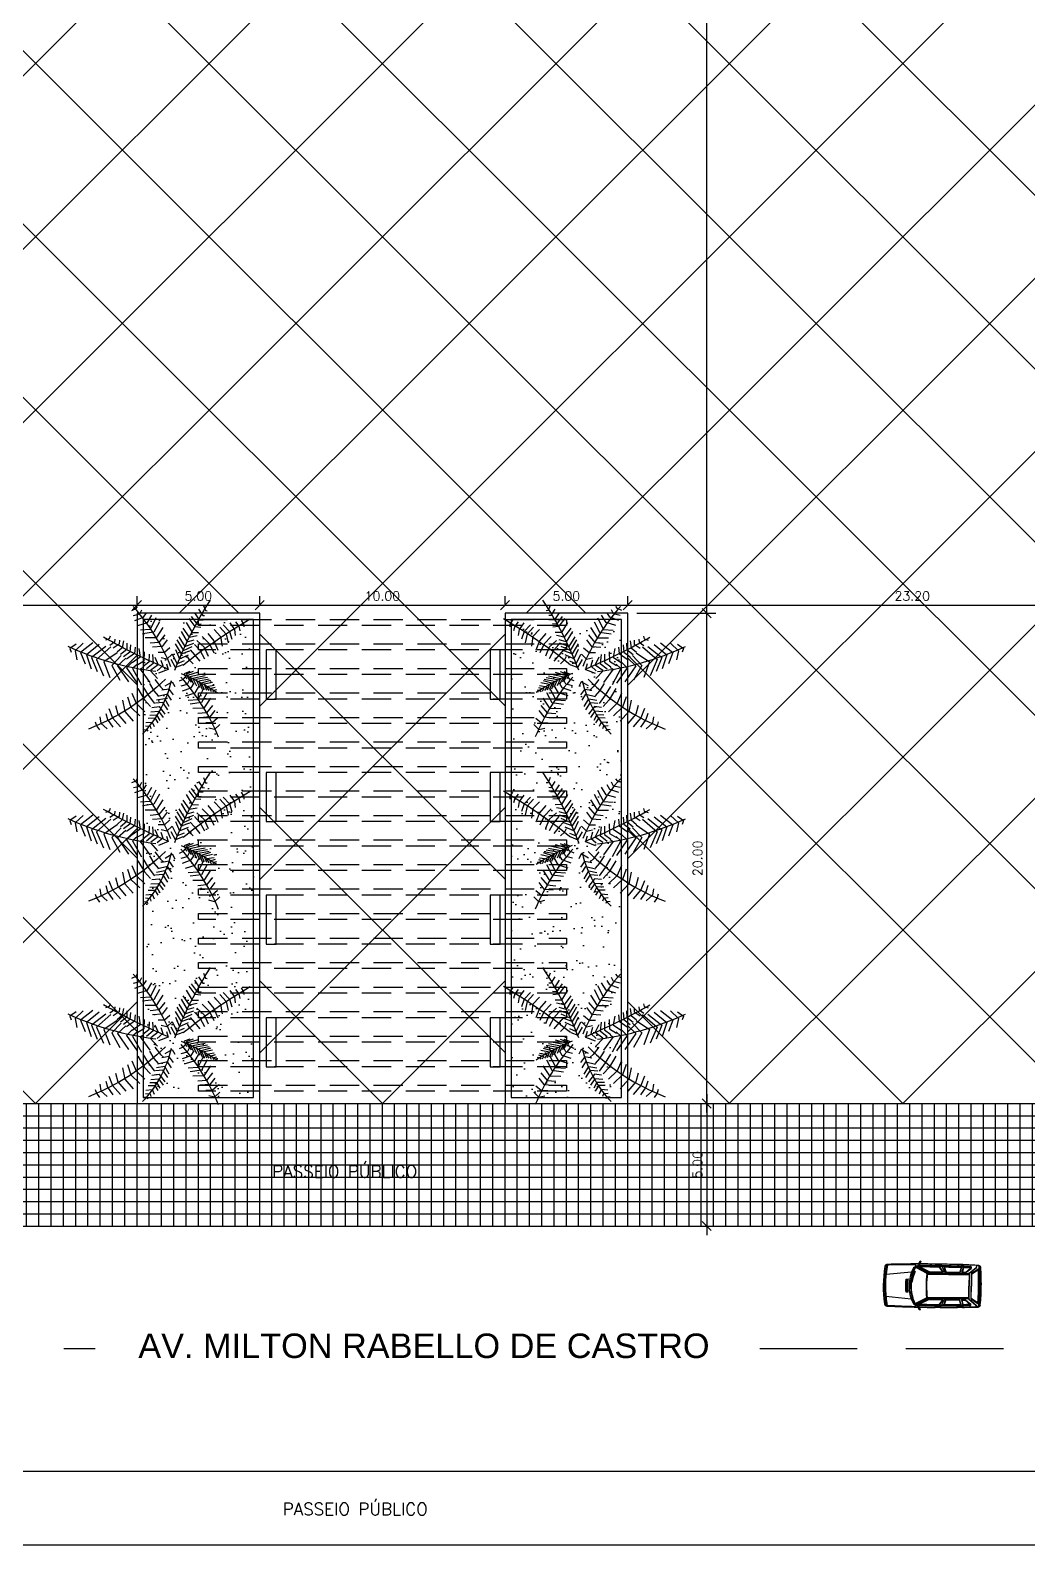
# Model space of a CAD drawing. Header units: millimetres. Extents: x 71 to 407, y 12 to 405.
# Drawn here: x 297.2 to 337.8, y 129.2 to 191 of the extents above; entities that cross this region are included whole.
import ezdxf

# ---------------------------------------------------------------- set-up
doc = ezdxf.new("R2010")
doc.units = ezdxf.units.MM
doc.header["$LTSCALE"] = 0.25
doc.linetypes.add('HIDDEN', pattern=[9.525, 6.35, -3.175])
for name, color, linetype in [('av1', 62, 'Continuous'), ('BANCOS', 21, 'Continuous'), ('CALCADAS', 250, 'Continuous'), ('canteiro', 4, 'Continuous'), ('COTA', 240, 'Continuous'), ('EXTERN', 7, 'Continuous'), ('EXTERN-I', 251, 'Continuous'), ('GRAMA', 3, 'Continuous'), ('PISO-CONCRETO', 8, 'Continuous'), ('pisos-concreto', 9, 'Continuous'), ('PÉRGULAS', 146, 'HIDDEN'), ('TEXTO1', 7, 'Continuous')]:
    doc.layers.add(name, color=color, linetype=linetype)
doc.styles.get("Standard").update_dxf_attribs({"font": 'romans.shx'})
doc.styles.add('TECHNICLIGHT', font='arial.ttf')
doc.dimstyles.new('250', dxfattribs={"dimscale": 2.5, "dimtxt": 0.15, "dimasz": 0.15, "dimexe": 0.15, "dimexo": 0.15, "dimgap": 0.075, "dimtad": 1, "dimzin": 4, "dimdsep": 46, "dimtxsty": 'Standard', "dimblk1": 'OBLIQUE', "dimblk2": 'OBLIQUE', "dimsah": 1, "dimcen": 0.09, "dimdle": 0.15, "dimclrd": 256, "dimclre": 256, "dimclrt": 7, "dimadec": 0, "dimazin": 0, "dimtfac": 1, "dimtmove": 2, "dimatfit": 3, "dimldrblk": 'ORIGIN', "dimfxl": 1, "dimtolj": 1, "dimtzin": 4, "dimlwd": -1, "dimarcsym": 0})

# ---------------------------------------------------------------- blocks, each defined once
blk = doc.blocks.new('VGPALB_2')
at = {"color": 0}
for p, q in [((101.4, 145.9), (121.5, 144.6)), ((112.3, 152.9), (126.1, 153.8)), ((121.5, 144.6), (129, 129.6)), ((126.1, 153.8), (128.6, 146.8)), ((-13.9, 113.6), (-23, 116.9)), ((-12.5, 122.7), (-20, 126.1)), ((-13, 134.6), (-17.5, 135.6)), ((2.2, 119.2), (-13.9, 113.6)), ((-5, 136.9), (-13, 134.6)), ((-1.6, 127.8), (-12.5, 122.7)), ((51.9, 115.6), (56.1, 111.6)), ((55.3, 125.2), (59.5, 122.1)), ((56.1, 111.6), (66.2, 112.5)), ((59.5, 122.1), (66.6, 124.8)), ((72.9, 115.6), (106, 116)), ((80, 125.7), (109.8, 125.7)), ((87.1, 135.3), (115.6, 135.8)), ((106, 116), (113.9, 89.6)), ((109.8, 125.7), (119, 100.6)), ((115.6, 135.8), (122.3, 114.7)), ((-31, 88.9), (-11.4, 80.9)), ((-30.5, 98.6), (-9.2, 88.9)), ((-13.4, 101.8), (-28, 107.3)), ((3.7, 108.7), (-13.4, 101.8)), ((-11.4, 80.9), (6.5, 91.7)), ((-9.2, 88.9), (5.4, 99.1)), ((36.4, 89.6), (45.6, 80.4)), ((39.4, 96.2), (46.9, 87.4)), ((41.9, 103.2), (51.1, 94.9)), ((46.5, 109), (51.5, 103.2)), ((46.9, 87.4), (61.6, 87.4)), ((51.1, 94.9), (63.7, 94.4)), ((51.5, 103.2), (64.5, 104.6)), ((61.6, 85.2), (86.3, 82.1)), ((64.1, 93.6), (93.4, 95.8)), ((66.2, 109), (101.4, 107.6)), ((93.4, 95.8), (102.6, 67.2)), ((101.4, 107.6), (109.8, 76.9)), ((-112, 62.1), (-109, 52.7)), ((-100.9, 62.1), (-99.4, 48.4)), ((-91, 62.1), (-89.5, 46.8)), ((-82.3, 60.6), (-81.7, 42.6)), ((-76.4, 60.3), (-75.8, 41.7)), ((-68, 57.9), (-65.1, 36.8)), ((-29.4, 76.9), (-8.2, 70)), ((-23.9, 64.3), (-6.5, 60.9)), ((-8.2, 70), (7.6, 82.6)), ((-6.5, 60.9), (6.5, 69.4)), ((-6.5, 51.2), (7.6, 60.9)), ((20.5, 55.3), (30.1, 43.9)), ((24.7, 64.1), (36, 50.9)), ((28.5, 75.1), (36.4, 61)), ((32.2, 81.2), (40.6, 72.9)), ((36.4, 61), (54.4, 62.3)), ((40.6, 72.9), (58.6, 73.8)), ((45.6, 80.4), (59.9, 80.8)), ((54, 63.2), (68.3, 61.9)), ((58.2, 76), (78.3, 74.7)), ((68.3, 61.9), (70.8, 27.6)), ((78.3, 74.7), (81.3, 39.5)), ((86.3, 82.1), (91.3, 51.8)), ((-109, 52.7), (-111.4, 50.2)), ((-99.4, 48.4), (-102.3, 46.6)), ((-89.5, 46.8), (-95.3, 42.3)), ((-81.7, 42.6), (-87.5, 38.6)), ((-75.8, 41.7), (-83.4, 34.6)), ((-65.1, 36.8), (-73.8, 29.4)), ((-55.7, 33.4), (-68.8, 26.7)), ((-47.6, 29.1), (-59.8, 23.9)), ((-56.9, 53.6), (-55.7, 33.4)), ((-50.8, 50.8), (-47.6, 29.1)), ((-41.5, 45.9), (-38.8, 25.5)), ((-35.4, 43.8), (-32.4, 21.2)), ((-28.1, 39.8), (-25.5, 19)), ((-22, 31.9), (-17.3, 13.8)), ((-21.2, 54.6), (-6.5, 51.2)), ((-16.3, 40.3), (-2.9, 40)), ((-8.3, 9.3), (-12.6, 28.2)), ((-12, 28.9), (1.1, 27.8)), ((-2.9, 40), (6, 47.2)), ((1.1, 27.8), (7.6, 36.3)), ((10.4, 33.3), (14.6, 22.8)), ((15.9, 44.3), (19.7, 29.8)), ((16.3, 50.9), (25.1, 37.3)), ((19.7, 29.8), (36.4, 30.7)), ((25.1, 37.3), (41.4, 37.3)), ((30.1, 43.9), (44, 44.3)), ((36, 50.9), (50.7, 53.1)), ((37.7, 30.2), (36.4, 10.9)), ((44, 43), (50.3, 43.9)), ((48.6, 54.4), (60.3, 53.6)), ((50.3, 43.9), (51.9, 14)), ((60.3, 53.6), (66.2, 20.6)), ((-138.7, 2.2), (-138.2, -7.9)), ((-129.4, 7.1), (-128.6, -7.2)), ((-117.5, 12), (-118.9, -4.5)), ((-110.8, 12.6), (-111.7, -4.5)), ((-99.7, 15.7), (-100.9, -1.4)), ((-86, 17.5), (-86.6, 0.1)), ((-86.6, 0.1), (-81.4, -17.6)), ((-74.7, 19.3), (-76.4, 0.7)), ((-76.4, 0.7), (-72.4, -17)), ((-62.7, 19.6), (-65.4, 1.9)), ((-65.4, 1.9), (-60.4, -15.2)), ((-54.9, 16.9), (-55.7, 2.8)), ((-55.7, 2.8), (-52.5, -14.6)), ((-38.8, 25.5), (-55.5, 19.6)), ((-32.4, 21.2), (-49.3, 16.9)), ((-42.9, 2.5), (-43.2, -12.8)), ((-42.4, 14.2), (-42.9, 2.5)), ((-25.5, 19), (-40.9, 13.5)), ((-17.3, 13.8), (-34.2, 9)), ((-30.7, 8.3), (-29.5, 1.3)), ((-29.5, 1.3), (-30.7, -8.8)), ((-21.4, 5.6), (-8.3, 9.3)), ((-15, 1.6), (-1.6, 5.9)), ((-1.6, 5.9), (-4.2, 22.4)), ((7.2, 21.5), (11.2, 12)), ((11.2, 12), (29.3, 17.5)), ((14.6, 22.8), (28, 22.3)), ((41.4, 12.7), (41.9, -4.1)), ((53.6, 13.1), (55.7, -2.3)), ((66.2, 16.6), (68.7, -1.9)), ((75.8, 19.3), (79.2, -4.1)), ((89.6, 19.3), (94.7, 0.3)), ((94.7, 0.3), (92.2, -21.6)), ((100.1, 19.3), (106.8, 0.8)), ((106.8, 0.8), (103.9, -21.6)), ((111, 20.6), (120.7, 1.7)), ((120.7, 1.7), (119.4, -21.6)), ((126.9, 21), (133.6, 6.1)), ((133.6, 6.1), (132.8, -16.4)), ((139.5, 24.1), (145, 6.9)), ((145, 6.9), (144.1, -15)), ((149.6, 20.6), (154.2, 10)), ((154.2, 10), (155.4, -7.1)), ((161.7, 22.8), (167.6, 12.7)), ((167.6, 12.7), (165.1, -2.7)), ((174.3, 20.6), (176.8, 14)), ((176.8, 14), (177.6, 4.7)), ((-148.7, -1.7), (-147.5, -10.3)), ((-147.5, -10.3), (-144.6, -14.6)), ((-138.2, -7.9), (-134.7, -15.5)), ((-128.6, -7.2), (-123, -16.7)), ((-118.9, -4.5), (-113.7, -18.3)), ((-111.7, -4.5), (-104.4, -19.2)), ((-100.9, -1.4), (-91.9, -16.7)), ((-31.7, -33.6), (-11.3, -23.3)), ((-28.3, -26.7), (-9.6, -18.8)), ((-22.2, -19.8), (-8.7, -15.5)), ((-17.4, -15.8), (-6.7, -12.5)), ((-11.3, -23.3), (-8.5, -37.6)), ((-9.6, -18.8), (-6.7, -32.5)), ((-8.7, -15.5), (-6.2, -28.4)), ((-6.7, -12.5), (-4.2, -22.6)), ((0.2, -19.6), (-4.4, -18.6)), ((8.1, -17.3), (0.2, -19.6)), ((11.5, -26.4), (0.6, -31.5)), ((34.3, -8.2), (19.4, -10.3)), ((19.4, -10.3), (21.4, -20.1)), ((32.2, -17), (44.1, -10.4)), ((32.5, -17.7), (33.2, -29.9)), ((40.2, -22.6), (56.6, -14.9)), ((41.4, -35.5), (40.2, -22.6)), ((41.9, -4.1), (41, -11.5)), ((49.4, -26), (62.7, -18.8)), ((51.8, -42.1), (49.4, -26)), ((55.7, -2.3), (55.3, -14.6)), ((56.2, -28.9), (67.4, -21.5)), ((77.5, -23.4), (66.2, -30.5)), ((68.7, -1.9), (69.5, -20.8)), ((79.2, -4.1), (78.3, -20.3)), ((-36.9, -57.4), (-22.9, -50.1)), ((-36.3, -52.2), (-19.6, -45.4)), ((-36, -49), (-19, -40)), ((-35.2, -44.7), (-16.7, -34.2)), ((-33.8, -39.4), (-13.7, -29.1)), ((-22.9, -50.1), (-19.4, -61.3)), ((-19.6, -45.4), (-17.1, -57.8)), ((-19, -40), (-14.4, -55.2)), ((-16.7, -34.2), (-13.1, -49.9)), ((-0.3, -52.4), (-14.9, -46.9)), ((-13.7, -29.1), (-10.1, -43.9)), ((-0.8, -40.6), (-9.9, -37.3)), ((0.6, -31.5), (-6.9, -28)), ((15.3, -35), (-0.8, -40.6)), ((16.8, -45.5), (-0.3, -52.4)), ((3.9, -65.3), (18.6, -55.1)), ((57.9, -45.2), (56.2, -28.9)), ((66.2, -30.5), (67, -48)), ((84.2, -28.2), (72.5, -36.6)), ((72.5, -36.6), (73.3, -50.7)), ((89.2, -31.8), (79.2, -39.2)), ((79.2, -39.2), (81.3, -51.1)), ((94.7, -34.4), (85.5, -41.4)), ((85.5, -41.4), (86.7, -52.4)), ((103.5, -37.9), (93.8, -44.5)), ((93.8, -44.5), (95.9, -53.3)), ((107.7, -41.9), (101.4, -48)), ((101.4, -48), (103.5, -52.9)), ((114.8, -45.4), (109.8, -48.9)), ((109.8, -48.9), (110.6, -52.4)), ((-35.4, -63.6), (-23.3, -56.5)), ((-34.9, -67.3), (-25.8, -63.6)), ((-34.2, -72.2), (-27.9, -69.4)), ((-27.9, -69.4), (-27.4, -71.6)), ((-25.8, -63.6), (-24.6, -68.8)), ((-23.3, -56.5), (-22.4, -64.9)), ((-17.9, -65.3), (1.7, -73.3)), ((-17.3, -55.6), (3.9, -65.3)), ((-16.3, -77.3), (4.9, -84.2)), ((1.7, -73.3), (19.6, -62.5)), ((4.9, -84.2), (20.7, -71.6)), ((-10.8, -89.9), (6.6, -93.3)), ((-8.1, -99.6), (6.6, -103)), ((6.6, -93.3), (19.6, -84.7)), ((6.6, -103), (20.7, -93.3)), ((10.2, -114.2), (19.1, -107)), ((-3.2, -113.8), (10.2, -114.2)), ((1.1, -125.3), (14.2, -126.4)), ((14.2, -126.4), (20.7, -117.8))]:
    blk.add_line(p, q, dxfattribs=at)
for centre, radius, start, end in [((384, 123.6), 395.6, 177.5116, 196.1981), ((-356.1, 396.7), 538.2, 315.9636, 333.7318), ((-944.9, 526.2), 1084.9, 331.6939, 338.6524), ((-342, -590.2), 686, 59.8381, 71.8484), ((-10.8, -1015.9), 1016.9, 90.2413, 98.5833), ((67.3, 408.2), 409.3, 264.2297, 287.7669), ((341.3, -196.9), 392.2, 151.3416, 162.1709), ((397.1, -30.6), 395.6, 177.5116, 196.1981), ((150.2, 161.4), 213.8, 232.3504, 262.2028)]:
    blk.add_arc(centre, radius, start, end, dxfattribs=at)
blk = doc.blocks.new('B')
at = {"layer": 'BANCOS'}
blk.add_lwpolyline([(-1, 0), (1, 0), (1, 0.4), (-1, 0.4)], close=True, dxfattribs=at)
blk = doc.blocks.new('_OBLIQUE')
at = {"color": 0, "linetype": 'ByBlock'}
blk.add_line((-0.5, -0.5), (0.5, 0.5), dxfattribs=at)
blk = doc.blocks.new('*D47')
at = {"layer": 'COTA', "lineweight": -2}
for p, q in [((282.218, 169.161), (282.218, 167.143)), ((301.532, 167.568), (301.532, 167.893))]:
    blk.add_line(p, q, dxfattribs=at)
at = {"layer": 'COTA'}
blk.add_line((281.843, 167.518), (301.907, 167.518), dxfattribs=at)
at = {"layer": 'DEFPOINTS', "color": 0}
for p in [(282.218, 169.536), (301.532, 167.518), (301.532, 167.193)]:
    blk.add_point(p, dxfattribs=at)
at = {"layer": 'COTA', "xscale": 0.375, "yscale": 0.375, "zscale": 0.375, "rotation": 180}
blk.add_blockref('_OBLIQUE', (282.218, 167.518), dxfattribs=at)
at = {"layer": 'COTA', "xscale": 0.375, "yscale": 0.375, "zscale": 0.375}
blk.add_blockref('_OBLIQUE', (301.532, 167.518), dxfattribs=at)
at = {"layer": 'COTA', "color": 7, "insert": (291.875, 167.893), "char_height": 0.375, "attachment_point": 5}
blk.add_mtext('\\A1;19.31', dxfattribs=at)
blk = doc.blocks.new('_Origin')
at = {"color": 0, "linetype": 'ByBlock', "lineweight": -2}
blk.add_line((0, 0), (-1, 0), dxfattribs=at)
blk.add_circle((0, 0), 0.5, dxfattribs=at)
blk = doc.blocks.new('*D48')
at = {"layer": 'COTA'}
blk.add_line((301.157, 167.518), (306.907, 167.518), dxfattribs=at)
at = {"layer": 'COTA', "lineweight": -2}
for p, q in [((301.532, 167.568), (301.532, 167.893)), ((306.532, 167.568), (306.532, 167.893))]:
    blk.add_line(p, q, dxfattribs=at)
at = {"layer": 'DEFPOINTS', "color": 0}
for p in [(306.532, 167.518), (301.532, 167.193), (306.532, 167.193)]:
    blk.add_point(p, dxfattribs=at)
at = {"layer": 'COTA', "xscale": 0.375, "yscale": 0.375, "zscale": 0.375, "rotation": 180}
blk.add_blockref('_OBLIQUE', (301.532, 167.518), dxfattribs=at)
at = {"layer": 'COTA', "xscale": 0.375, "yscale": 0.375, "zscale": 0.375}
blk.add_blockref('_OBLIQUE', (306.532, 167.518), dxfattribs=at)
at = {"layer": 'COTA', "color": 7, "insert": (304.032, 167.893), "char_height": 0.375, "attachment_point": 5}
blk.add_mtext('\\A1;5.00', dxfattribs=at)
blk = doc.blocks.new('*D49')
at = {"layer": 'COTA'}
blk.add_line((306.157, 167.518), (316.907, 167.518), dxfattribs=at)
at = {"layer": 'COTA', "lineweight": -2}
for p, q in [((306.532, 167.568), (306.532, 167.893)), ((316.532, 167.568), (316.532, 167.893))]:
    blk.add_line(p, q, dxfattribs=at)
at = {"layer": 'DEFPOINTS', "color": 0}
for p in [(316.532, 167.518), (306.532, 167.193), (316.532, 167.193)]:
    blk.add_point(p, dxfattribs=at)
at = {"layer": 'COTA', "xscale": 0.375, "yscale": 0.375, "zscale": 0.375, "rotation": 180}
blk.add_blockref('_OBLIQUE', (306.532, 167.518), dxfattribs=at)
at = {"layer": 'COTA', "xscale": 0.375, "yscale": 0.375, "zscale": 0.375}
blk.add_blockref('_OBLIQUE', (316.532, 167.518), dxfattribs=at)
at = {"layer": 'COTA', "color": 7, "insert": (311.532, 167.893), "char_height": 0.375, "attachment_point": 5}
blk.add_mtext('\\A1;10.00', dxfattribs=at)
blk = doc.blocks.new('*D50')
at = {"layer": 'COTA'}
blk.add_line((316.157, 167.518), (321.907, 167.518), dxfattribs=at)
at = {"layer": 'COTA', "lineweight": -2}
for p, q in [((316.532, 167.568), (316.532, 167.893)), ((321.532, 167.568), (321.532, 167.893))]:
    blk.add_line(p, q, dxfattribs=at)
at = {"layer": 'DEFPOINTS', "color": 0}
for p in [(321.532, 167.518), (316.532, 167.193), (321.532, 167.193)]:
    blk.add_point(p, dxfattribs=at)
at = {"layer": 'COTA', "xscale": 0.375, "yscale": 0.375, "zscale": 0.375, "rotation": 180}
blk.add_blockref('_OBLIQUE', (316.532, 167.518), dxfattribs=at)
at = {"layer": 'COTA', "xscale": 0.375, "yscale": 0.375, "zscale": 0.375}
blk.add_blockref('_OBLIQUE', (321.532, 167.518), dxfattribs=at)
at = {"layer": 'COTA', "color": 7, "insert": (319.032, 167.893), "char_height": 0.375, "attachment_point": 5}
blk.add_mtext('\\A1;5.00', dxfattribs=at)
blk = doc.blocks.new('*D51')
at = {"layer": 'COTA'}
blk.add_line((321.157, 167.518), (345.108, 167.518), dxfattribs=at)
at = {"layer": 'COTA', "lineweight": -2}
for p, q in [((321.532, 167.568), (321.532, 167.893)), ((344.733, 163.375), (344.733, 167.893))]:
    blk.add_line(p, q, dxfattribs=at)
at = {"layer": 'DEFPOINTS', "color": 0}
for p in [(344.733, 167.518), (321.532, 167.193), (344.733, 163)]:
    blk.add_point(p, dxfattribs=at)
at = {"layer": 'COTA', "xscale": 0.375, "yscale": 0.375, "zscale": 0.375, "rotation": 180}
blk.add_blockref('_OBLIQUE', (321.532, 167.518), dxfattribs=at)
at = {"layer": 'COTA', "xscale": 0.375, "yscale": 0.375, "zscale": 0.375}
blk.add_blockref('_OBLIQUE', (344.733, 167.518), dxfattribs=at)
at = {"layer": 'COTA', "color": 7, "insert": (333.132, 167.893), "char_height": 0.375, "attachment_point": 5}
blk.add_mtext('\\A1;23.20', dxfattribs=at)
blk = doc.blocks.new('*D55')
at = {"layer": 'COTA'}
blk.add_line((324.754, 146.818), (324.754, 167.568), dxfattribs=at)
at = {"layer": 'COTA', "lineweight": -2}
for p, q in [((321.907, 167.193), (325.129, 167.193)), ((321.907, 147.193), (325.129, 147.193))]:
    blk.add_line(p, q, dxfattribs=at)
at = {"layer": 'DEFPOINTS', "color": 0}
for p in [(321.532, 167.193), (324.754, 167.193), (321.532, 147.193)]:
    blk.add_point(p, dxfattribs=at)
at = {"layer": 'COTA', "xscale": 0.375, "yscale": 0.375, "zscale": 0.375}
for p, rotation in [((324.754, 167.193), 90), ((324.754, 147.193), 270)]:
    blk.add_blockref('_OBLIQUE', p, dxfattribs=dict(at, rotation=rotation))
at = {"layer": 'COTA', "color": 7, "insert": (324.379, 157.193), "char_height": 0.375, "attachment_point": 5, "rotation": 90}
blk.add_mtext('\\A1;20.00', dxfattribs=at)
blk = doc.blocks.new('*D56')
at = {"layer": 'COTA', "lineweight": -2}
for p, q in [((330.932, 243.493), (324.379, 243.493)), ((321.907, 167.193), (325.129, 167.193))]:
    blk.add_line(p, q, dxfattribs=at)
at = {"layer": 'COTA'}
blk.add_line((324.754, 166.818), (324.754, 243.868), dxfattribs=at)
at = {"layer": 'DEFPOINTS', "color": 0}
for p in [(324.754, 243.493), (331.307, 243.493), (321.532, 167.193)]:
    blk.add_point(p, dxfattribs=at)
at = {"layer": 'COTA', "xscale": 0.375, "yscale": 0.375, "zscale": 0.375}
for p, rotation in [((324.754, 243.493), 90), ((324.754, 167.193), 270)]:
    blk.add_blockref('_OBLIQUE', p, dxfattribs=dict(at, rotation=rotation))
at = {"layer": 'COTA', "color": 7, "insert": (324.379, 205.343), "char_height": 0.375, "attachment_point": 5, "rotation": 90}
blk.add_mtext('\\A1;76.30', dxfattribs=at)
blk = doc.blocks.new('*D85')
at = {"layer": 'COTA'}
blk.add_line((324.754, 147.568), (324.754, 141.818), dxfattribs=at)
at = {"layer": 'COTA', "lineweight": -2}
blk.add_line((324.907, 142.193), (325.129, 142.193), dxfattribs=at)
at = {"layer": 'DEFPOINTS', "color": 0}
for p in [(324.754, 147.193), (324.532, 142.193), (324.754, 142.193)]:
    blk.add_point(p, dxfattribs=at)
at = {"layer": 'COTA', "xscale": 0.375, "yscale": 0.375, "zscale": 0.375}
for p, rotation in [((324.754, 147.193), 90), ((324.754, 142.193), 270)]:
    blk.add_blockref('_OBLIQUE', p, dxfattribs=dict(at, rotation=rotation))
at = {"layer": 'COTA', "color": 7, "insert": (324.379, 144.693), "char_height": 0.375, "attachment_point": 5, "rotation": 90}
blk.add_mtext('\\A1;5.00', dxfattribs=at)
blk = doc.blocks.new('*D102')
at = {"layer": 'COTA'}
for p, q in [((290.52, 209.485), (292.117, 211.082)), ((286.81, 181.272), (287.936, 179.322))]:
    blk.add_line(p, q, dxfattribs=at)
blk.add_arc((277.841, 196.806), 19.814, 300, 45, dxfattribs=at)
at = {"layer": 'DEFPOINTS', "color": 0}
for p in [(290.255, 209.22), (287.072, 206.037), (295.799, 188.433), (284.372, 185.495), (286.622, 181.597)]:
    blk.add_point(p, dxfattribs=at)
at = {"layer": 'COTA', "xscale": 0.375, "yscale": 0.375, "zscale": 0.375}
for p, rotation in [((291.852, 210.817), 134.9999999999998), ((287.748, 179.647), 210.0000000000002)]:
    blk.add_blockref('_OBLIQUE', p, dxfattribs=dict(at, rotation=rotation))
at = {"layer": 'COTA', "color": 7, "insert": (297.114, 194.269), "char_height": 0.375, "attachment_point": 5, "rotation": 82.5}
blk.add_mtext('\\A1;105°', dxfattribs=at)

msp = doc.modelspace()

# ---------------------------------------------------------------- hatches: boundary and pattern name
at = {"layer": 'GRAMA'}
h = msp.add_hatch(dxfattribs=at)
h.set_pattern_fill('AR-SAND', color=256, scale=0.025, style=0)
h.set_pattern_definition([(37.5, (346.5319, 149.6925), (-0.04, 1.223533), [0, -0.9652, 0, -1.0795, 0, -1.031875]), (7.5, (346.5319, 149.6925), (1.12381, 1.79206), [0, -0.5207, 0, -0.86995, 0, -0.333375]), (327.5, (345.7508, 149.6925), (1.97748, 0.003593), [0, -0.3175, 0, -1.143, 0, -1.49225]), (317.5, (345.7508, 149.6925), (1.90889, 0.557323), [0, -0.15875, 0, -0.7493, 0, -0.85725])])
h.paths.add_polyline_path([(321.282, 166.943), (316.782, 166.943), (316.782, 147.443), (321.282, 147.443)])
h.paths.add_polyline_path([(306.282, 166.943), (301.782, 166.943), (301.782, 147.443), (306.282, 147.443)])
at = {"layer": 'PISO-CONCRETO'}
h = msp.add_hatch(dxfattribs=at)
h.set_pattern_fill('_USER', color=256, scale=0.5, style=0, double=1, pattern_type=0)
h.set_pattern_definition([(0, (311.53186, 147.1925), (0, 0.5), []), (90, (311.53186, 147.1925), (-0.5, 3e-17), [])])
edge = h.paths.add_edge_path()
edge.add_arc((378.032, 149.693), 7.5, 270, 360)
edge.add_line((385.532, 149.693), (385.532, 253.993))
edge.add_arc((378.032, 253.993), 7.5, 0, 90)
edge.add_line((378.032, 261.493), (245.032, 261.493))
edge.add_arc((245.032, 253.993), 7.5, 90, 180)
edge.add_line((237.532, 253.993), (237.532, 149.693))
edge.add_arc((245.032, 149.693), 7.5, 180, 270)
edge.add_line((245.032, 142.193), (378.032, 142.193))
edge = h.paths.add_edge_path(flags=16)
edge.add_arc((378.032, 149.693), 2.5, 270, 360)
edge.add_line((380.532, 149.693), (380.532, 253.993))
edge.add_arc((378.032, 253.993), 2.5, 0, 90)
edge.add_line((378.032, 256.493), (245.032, 256.493))
edge.add_arc((245.032, 253.993), 2.5, 90, 180)
edge.add_line((242.532, 253.993), (242.532, 149.693))
edge.add_arc((245.032, 149.693), 2.5, 180, 270)
edge.add_line((245.032, 147.193), (378.032, 147.193))
at = {"layer": 'pisos-concreto'}
h = msp.add_hatch(dxfattribs=at)
h.set_pattern_fill('_USER', color=256, scale=5, angle=45, style=0, double=1, pattern_type=0)
h.set_pattern_definition([(45, (311.532, 147.1925), (-3.53553, 3.53553), []), (135, (311.532, 147.1925), (-3.53553, -3.53553), [])])
h.paths.add_polyline_path([(363.032, 221.702, 0.319198), (375.322, 233.993), (380.375, 233.993, -0.170799), (374.437, 222.118), (380.532, 222.118), (380.532, 253.993, 0.414214), (378.032, 256.493), (372.338, 256.493), (372.338, 252.636, -0.206358), (380.375, 238.993), (375.322, 238.993, 0.319198), (363.032, 251.283), (363.032, 256.336, -0.127213), (372.338, 252.636), (372.338, 256.493), (360.532, 256.493), (360.532, 241.543, -0.414214), (365.582, 236.493, -1), (355.482, 236.493, -0.414214), (360.532, 241.543), (360.532, 256.493), (351.754, 256.493), (351.754, 254.463, -0.082452), (358.032, 256.336), (358.032, 251.283, 0.319198), (345.742, 238.993), (340.689, 238.993, -0.252967), (351.754, 254.463), (351.754, 256.493), (331.826, 256.493), (331.826, 251.961, -0.378826), (335.557, 247.743, -1), (327.057, 247.743, -0.450509), (331.826, 251.961), (331.826, 256.493), (321.925, 256.493, 0.098776), (308.175, 253.329), (308.175, 247.753, -0.068045), (316.048, 250.725), (316.717, 247.8, -0.014968), (318.365, 248.126), (318.858, 245.167, 0.182114), (303.573, 236.304), (301.25, 238.202, -0.014968), (302.351, 239.47), (300.145, 241.504, -0.082452), (308.175, 247.753), (308.175, 253.329, 0.161455), (291.463, 237.972), (272.943, 256.493), (251.768, 256.493, -0.220092), (258.808, 253.236), (256.902, 251.618, 1), (246.634, 242.894), (244.729, 241.276, -0.177903), (242.532, 247.256), (242.532, 229.122), (244.735, 229.122), (244.144, 229.712), (264.863, 250.43), (289.611, 225.681), (268.893, 204.963), (244.735, 229.122), (242.532, 229.122), (242.532, 200.011), (245.379, 200.011, -0.094039), (245.032, 201.843, -1), (255.032, 201.843, -0.094039), (254.684, 200.011), (270.186, 200.011, -0.657735), (284.878, 200.011), (290.14, 200.011, 0.135728), (286.72, 206.039), (290.256, 209.574, -0.493239), (286.532, 181.254), (284.032, 185.584, 0.335111), (290.14, 200.011), (284.878, 200.011, -0.102155), (285.532, 196.843, -1), (269.532, 196.843, -0.102155), (270.186, 200.011), (254.684, 200.011, -0.681016), (245.379, 200.011), (242.532, 200.011), (242.532, 183.595), (251.16, 183.595, -0.118042), (259.875, 186.879), (259.875, 183.595), (264.875, 183.595), (264.875, 186.879, -0.342564), (282.218, 169.536), (277.165, 169.536, 0.319198), (264.875, 181.826), (264.875, 183.595), (259.875, 183.595), (259.875, 181.826, 0.319198), (247.585, 169.536), (242.532, 169.536), (242.532, 164.536), (247.585, 164.536, 0.319198), (259.875, 152.245), (259.875, 147.193), (264.875, 147.193), (264.875, 152.245, 0.319198), (277.165, 164.536), (282.218, 164.536, -0.168261), (276.422, 152.799), (276.422, 147.193), (301.532, 147.193), (301.532, 167.193), (306.532, 167.193), (306.532, 147.193), (316.532, 147.193), (316.532, 167.193), (321.532, 167.193), (321.532, 147.193), (343.532, 147.193), (343.532, 152.193), (347.155, 152.193), (347.155, 157.666), (345.594, 157.193, -0.243304), (348.934, 175.263), (352.507, 171.69, 0.232179), (350.379, 158.644), (347.155, 157.666), (347.155, 152.193), (349.532, 152.193), (349.532, 147.193), (359.532, 147.193), (359.532, 152.193), (365.532, 152.193), (365.532, 147.193), (378.032, 147.193, 0.414214), (380.532, 149.693), (380.532, 152.193), (375.532, 152.193), (375.532, 158.193), (380.532, 158.193), (380.532, 168.193), (375.532, 168.193), (375.532, 174.193), (380.532, 174.193), (380.532, 180.968), (372.265, 180.968), (370.532, 176.833, 0.259311), (356.042, 175.226), (352.469, 178.799, -0.27058), (372.465, 181.445), (372.265, 180.968), (380.532, 180.968), (380.532, 194.343), (363.032, 194.343), (363.032, 199.343), (380.532, 199.343), (380.532, 204.343), (363.032, 204.343), (363.032, 209.343), (380.532, 209.343), (380.532, 222.118), (374.437, 222.118, -0.16227), (363.032, 216.649)])
h.paths.add_polyline_path([(267.425, 167.036, -1), (257.325, 167.036, -1)], flags=16)
h.paths.add_polyline_path([(266.625, 167.036, -1), (258.125, 167.036, -1)], flags=0)
h.paths.add_polyline_path([(265.29, 169.774, -0.396021), (265.29, 164.297), (262.552, 167.036), (262.375, 167.036), (262.375, 166.859), (265.114, 164.12, -0.396021), (259.636, 164.12), (262.375, 166.859), (262.375, 167.036), (262.198, 167.036), (259.46, 164.297, -0.396021), (259.46, 169.774), (262.198, 167.036), (262.375, 167.036), (262.375, 167.212), (259.636, 169.951, -0.396021), (265.114, 169.951), (262.375, 167.212), (262.375, 167.036), (262.552, 167.036)], flags=0)

# ---------------------------------------------------------------- linework, layer by layer
at = {"layer": 'CALCADAS', "linetype": 'HIDDEN', "ltscale": 2.5}
for p, q in [((250.924, 137.193), (299.832, 137.193)), ((326.923, 137.193), (371.311, 137.193))]:
    msp.add_line(p, q, dxfattribs=at)
at = {"layer": 'CALCADAS'}
for p, q in [((245.032, 132.193), (378.032, 132.193)), ((245.032, 129.193), (378.032, 129.193))]:
    msp.add_line(p, q, dxfattribs=at)
for points in [[(378.032, 142.193, 0.414214), (385.532, 149.693), (385.532, 253.993, 0.414214), (378.032, 261.493), (245.032, 261.493, 0.414214), (237.532, 253.993), (237.532, 149.693, 0.414214), (245.032, 142.193)], [(378.032, 147.193, 0.414214), (380.532, 149.693), (380.532, 253.993, 0.414214), (378.032, 256.493), (245.032, 256.493, 0.414214), (242.532, 253.993), (242.532, 149.693, 0.414214), (245.032, 147.193)]]:
    msp.add_lwpolyline(points, format="xyb", close=True, dxfattribs=at)
at = {"layer": 'canteiro'}
for points in [[(306.532, 167.193), (301.532, 167.193), (301.532, 147.193), (306.532, 147.193)], [(306.282, 166.943), (301.782, 166.943), (301.782, 147.443), (306.282, 147.443)], [(321.532, 167.193), (316.532, 167.193), (316.532, 147.193), (321.532, 147.193)], [(321.282, 166.943), (316.782, 166.943), (316.782, 147.443), (321.282, 147.443)]]:
    msp.add_lwpolyline(points, close=True, dxfattribs=at)
at = {"layer": 'EXTERN', "color": 1}
for p, q in [((333.442, 140.747), (333.391, 140.646)), ((333.487, 140.749), (333.441, 140.646)), ((333.468, 140.757), (333.442, 140.747)), ((333.487, 140.749), (333.468, 140.757)), ((334.292, 140.641), (334.092, 140.643)), ((335.194, 140.62), (334.994, 140.622)), ((333.419, 138.781), (333.37, 138.883)), ((333.445, 138.77), (333.419, 138.781)), ((333.464, 138.778), (333.421, 138.882)), ((333.464, 138.778), (333.445, 138.77)), ((334.272, 138.867), (334.072, 138.87)), ((335.174, 138.867), (334.974, 138.87))]:
    msp.add_line(p, q, dxfattribs=at)
for centre, radius, start, end in [((336.802, 139.725), 4.854, 170.25829, 188.41167), ((332.116, 140.529), 0.1, 89.33498, 170.25829), ((333.402, 91.498), 49.148, 90.01288, 91.49742), ((333.402, 91.498), 49.148, 89.20248, 89.95395), ((334.092, 140.633), 0.01, 89.33498, 127.29059), ((334.292, 140.631), 0.01, 43.18982, 89.33498), ((333.402, 91.498), 49.148, 88.15053, 88.95375), ((334.994, 140.612), 0.01, 89.33498, 125.55277), ((335.194, 140.61), 0.01, 17.64646, 89.33498), ((333.402, 91.498), 49.148, 87.14748, 87.89935), ((335.844, 140.505), 0.08, 4.25387, 87.14748), ((326.897, 139.84), 9.051, 359.33498, 4.25387), ((326.897, 139.84), 9.051, 354.5287, 359.33498), ((332.099, 139.029), 0.1, 188.41167, 269.33498), ((334.522, 188.018), 49.148, 267.17255, 268.65709), ((334.522, 188.018), 49.148, 268.71602, 269.46748), ((334.072, 138.88), 0.01, 231.37937, 269.33498), ((334.272, 138.877), 0.01, 269.33498, 315.48015), ((334.522, 188.018), 49.148, 269.71622, 270.51944), ((334.974, 138.88), 0.01, 233.1172, 269.33498), ((335.174, 138.877), 0.01, 269.33498, 341.02351), ((334.522, 188.018), 49.148, 270.77062, 271.50623), ((335.808, 138.986), 0.1, 273.66867, 354.5287)]:
    msp.add_arc(centre, radius, start, end, dxfattribs=at)
at = {"layer": 'EXTERN-I', "color": 1}
for p, q in [((332.065, 140.23), (333.107, 140.318)), ((332.105, 140.523), (332.066, 140.524)), ((332.106, 140.528), (332.068, 140.529)), ((333.248, 140.34), (333.257, 140.337)), ((333.272, 140.531), (333.263, 140.646)), ((333.287, 140.542), (333.278, 140.646)), ((333.761, 140.298), (333.287, 140.542)), ((333.736, 140.289), (333.297, 140.514)), ((333.754, 140.291), (333.304, 140.522)), ((333.711, 140.275), (333.308, 140.483)), ((333.779, 140.334), (333.335, 140.562)), ((333.391, 140.646), (333.365, 140.595)), ((333.365, 140.595), (333.372, 140.581)), ((333.372, 140.575), (333.372, 140.581)), ((333.394, 140.571), (333.372, 140.581)), ((333.398, 140.564), (333.374, 140.565)), ((333.398, 140.559), (333.374, 140.56)), ((333.398, 140.554), (333.374, 140.555)), ((333.398, 140.549), (333.374, 140.55)), ((333.399, 140.569), (333.375, 140.57)), ((333.394, 140.571), (333.41, 140.575)), ((333.401, 140.573), (333.401, 140.571)), ((333.441, 140.646), (333.41, 140.575)), ((333.426, 140.581), (333.442, 140.507)), ((333.436, 140.581), (333.453, 140.501)), ((333.786, 140.347), (333.449, 140.52)), ((333.75, 140.244), (335.451, 140.225)), ((333.865, 140.273), (335.431, 140.255)), ((333.865, 140.263), (335.451, 140.245)), ((333.866, 140.328), (334.379, 140.322)), ((333.866, 140.313), (334.408, 140.307)), ((334.082, 140.634), (334.082, 140.61)), ((334.112, 140.6), (334.092, 140.6)), ((334.112, 140.615), (334.112, 140.6)), ((334.212, 140.624), (334.122, 140.625)), ((334.222, 140.614), (334.222, 140.599)), ((334.302, 140.598), (334.222, 140.599)), ((334.379, 140.322), (334.233, 140.527)), ((334.408, 140.307), (334.244, 140.536)), ((334.302, 140.631), (334.302, 140.598)), ((334.302, 140.631), (334.473, 140.266)), ((334.498, 140.306), (334.431, 140.533)), ((334.509, 140.321), (334.449, 140.523)), ((334.498, 140.306), (335.089, 140.299)), ((334.509, 140.321), (335.077, 140.314)), ((334.984, 140.613), (334.984, 140.589)), ((335.014, 140.579), (334.994, 140.579)), ((335.014, 140.594), (335.014, 140.579)), ((335.114, 140.603), (335.024, 140.604)), ((335.128, 140.503), (335.077, 140.314)), ((335.146, 140.513), (335.089, 140.299)), ((335.124, 140.593), (335.124, 140.578)), ((335.204, 140.577), (335.124, 140.578)), ((335.224, 140.549), (335.146, 140.258)), ((335.157, 140.298), (335.319, 140.296)), ((335.226, 140.5), (335.176, 140.313)), ((335.176, 140.313), (335.313, 140.311)), ((335.758, 140.581), (335.204, 140.613)), ((335.224, 140.549), (335.204, 140.613)), ((335.204, 140.61), (335.204, 140.577)), ((335.313, 140.311), (335.512, 140.471)), ((335.319, 140.296), (335.528, 140.465)), ((335.451, 140.245), (335.445, 139.741)), ((335.451, 140.275), (335.742, 140.508)), ((335.461, 140.27), (335.455, 139.741)), ((335.461, 140.27), (335.752, 140.503)), ((335.541, 140.254), (335.535, 139.74)), ((335.548, 140.266), (335.799, 140.432)), ((335.548, 140.254), (335.785, 140.411)), ((335.558, 140.237), (335.792, 140.391)), ((335.828, 140.571), (335.768, 140.577)), ((335.828, 140.571), (335.848, 140.57)), ((332.065, 140.23), (332.023, 140.21)), ((332.853, 139.776), (332.949, 139.775)), ((332.853, 139.766), (332.949, 139.764)), ((332.853, 139.742), (332.949, 139.741)), ((332.853, 139.718), (332.948, 139.717)), ((332.854, 139.824), (332.95, 139.823)), ((332.854, 139.799), (332.95, 139.798)), ((332.854, 139.752), (332.95, 139.75)), ((332.854, 139.728), (332.95, 139.727)), ((332.854, 139.704), (332.95, 139.703)), ((332.854, 139.693), (332.949, 139.692)), ((332.855, 139.848), (332.951, 139.847)), ((332.855, 139.838), (332.951, 139.837)), ((332.855, 139.813), (332.951, 139.812)), ((332.855, 139.79), (332.951, 139.789)), ((332.855, 139.679), (332.951, 139.678)), ((332.855, 139.669), (332.95, 139.668)), ((332.856, 139.655), (332.952, 139.654)), ((332.856, 139.645), (332.951, 139.644)), ((332.857, 139.872), (332.953, 139.871)), ((332.857, 139.862), (332.953, 139.861)), ((332.857, 139.631), (332.953, 139.63)), ((332.858, 139.896), (332.954, 139.895)), ((332.858, 139.886), (332.954, 139.885)), ((332.86, 139.91), (332.956, 139.909)), ((332.861, 139.92), (332.957, 139.919)), ((332.862, 139.934), (332.958, 139.933)), ((332.863, 139.944), (332.959, 139.943)), ((332.865, 139.958), (332.961, 139.957)), ((332.866, 139.969), (332.962, 139.967)), ((332.868, 139.983), (332.964, 139.981)), ((332.87, 139.993), (332.965, 139.992)), ((332.871, 140.007), (332.967, 140.006)), ((332.873, 140.017), (332.969, 140.016)), ((332.875, 140.031), (332.971, 140.03)), ((333.139, 140.046), (333.022, 139.778)), ((333.025, 139.772), (333.033, 139.768)), ((333.033, 139.768), (333.127, 139.998)), ((333.112, 139.892), (333.121, 139.891)), ((333.75, 140.224), (335.451, 140.205)), ((335.439, 139.237), (335.445, 139.741)), ((335.449, 139.211), (335.455, 139.741)), ((335.529, 139.225), (335.535, 139.74)), ((335.54, 139.255), (335.545, 139.74)), ((335.551, 140.225), (335.545, 139.74)), ((335.911, 139.765), (335.91, 139.705)), ((335.91, 139.705), (335.933, 139.705)), ((335.911, 139.765), (335.933, 139.765)), ((335.921, 139.755), (335.92, 139.715)), ((335.92, 139.715), (335.928, 139.715)), ((335.921, 139.755), (335.928, 139.755)), ((335.928, 139.715), (335.928, 139.755)), ((335.938, 139.71), (335.938, 139.76)), ((332.054, 139.33), (332.013, 139.35)), ((332.088, 139.036), (332.049, 139.036)), ((332.089, 139.031), (332.051, 139.031)), ((332.054, 139.33), (333.094, 139.218)), ((332.857, 139.621), (332.953, 139.62)), ((332.858, 139.607), (332.954, 139.606)), ((332.859, 139.597), (332.955, 139.596)), ((332.861, 139.583), (332.956, 139.582)), ((332.862, 139.573), (332.957, 139.572)), ((332.863, 139.559), (332.959, 139.558)), ((332.864, 139.548), (332.96, 139.547)), ((332.866, 139.534), (332.961, 139.533)), ((332.868, 139.524), (332.963, 139.523)), ((332.869, 139.51), (332.965, 139.509)), ((333.748, 139.222), (333.269, 138.99)), ((333.724, 139.233), (333.28, 139.017)), ((333.742, 139.23), (333.287, 139.009)), ((333.699, 139.246), (333.291, 139.049)), ((333.766, 139.186), (333.316, 138.968)), ((333.407, 138.947), (333.425, 139.021)), ((333.417, 138.947), (333.436, 139.027)), ((333.772, 139.173), (333.432, 139.008)), ((333.739, 139.297), (335.44, 139.277)), ((333.739, 139.277), (335.44, 139.257)), ((333.853, 139.245), (335.419, 139.227)), ((333.853, 139.205), (334.395, 139.199)), ((333.853, 139.19), (334.365, 139.184)), ((333.854, 139.255), (335.439, 139.237)), ((334.365, 139.184), (334.215, 138.983)), ((334.395, 139.199), (334.226, 138.973)), ((334.282, 138.877), (334.461, 139.238)), ((334.485, 139.198), (334.412, 138.972)), ((334.496, 139.183), (334.431, 138.982)), ((334.485, 139.198), (335.076, 139.191)), ((334.496, 139.183), (335.064, 139.176)), ((335.11, 138.986), (335.064, 139.176)), ((335.128, 138.976), (335.076, 139.191)), ((335.205, 138.938), (335.134, 139.23)), ((335.144, 139.19), (335.306, 139.188)), ((335.163, 139.175), (335.3, 139.173)), ((335.209, 138.987), (335.163, 139.175)), ((335.3, 139.173), (335.495, 139.009)), ((335.306, 139.188), (335.511, 139.015)), ((335.439, 139.207), (335.724, 138.967)), ((335.449, 139.211), (335.734, 138.971)), ((335.536, 139.225), (335.77, 139.063)), ((335.536, 139.213), (335.783, 139.041)), ((335.546, 139.242), (335.776, 139.082)), ((333.255, 139.001), (333.243, 138.886)), ((333.269, 138.99), (333.258, 138.886)), ((333.346, 138.935), (333.353, 138.949)), ((333.37, 138.883), (333.346, 138.935)), ((333.376, 138.958), (333.353, 138.949)), ((333.353, 138.955), (333.353, 138.949)), ((333.38, 138.98), (333.356, 138.98)), ((333.38, 138.975), (333.356, 138.975)), ((333.38, 138.97), (333.356, 138.97)), ((333.38, 138.965), (333.356, 138.965)), ((333.38, 138.96), (333.356, 138.96)), ((333.376, 138.958), (333.391, 138.953)), ((333.382, 138.956), (333.382, 138.958)), ((333.421, 138.882), (333.391, 138.953)), ((334.062, 138.88), (334.062, 138.903)), ((334.092, 138.913), (334.072, 138.913)), ((334.092, 138.898), (334.092, 138.913)), ((334.192, 138.886), (334.102, 138.887)), ((334.282, 138.91), (334.202, 138.911)), ((334.202, 138.896), (334.202, 138.911)), ((334.282, 138.877), (334.282, 138.91)), ((334.964, 138.88), (334.964, 138.903)), ((334.994, 138.913), (334.974, 138.913)), ((334.994, 138.898), (334.994, 138.913)), ((335.094, 138.887), (335.004, 138.888)), ((335.104, 138.896), (335.104, 138.911)), ((335.184, 138.91), (335.104, 138.911)), ((335.738, 138.894), (335.183, 138.874)), ((335.205, 138.938), (335.184, 138.874)), ((335.184, 138.877), (335.184, 138.91)), ((335.808, 138.901), (335.748, 138.897)), ((335.808, 138.901), (335.828, 138.902))]:
    msp.add_line(p, q, dxfattribs=at)
for centre, radius, start, end in [((336.802, 139.725), 4.804, 170.45046, 188.41167), ((336.802, 139.725), 4.764, 170.35466, 188.41167), ((332.066, 140.522), 0.002, 89.33498, 170.45046), ((336.802, 139.725), 4.804, 169.82879, 170.34176), ((332.068, 140.531), 0.002, 170.34176, 269.33498), ((332.123, 140.564), 0.05, 91.49356, 169.82879), ((336.802, 139.725), 4.764, 169.91474, 170.29378), ((332.161, 140.55), 0.05, 91.44948, 169.91474), ((333.402, 91.498), 49.133, 90.16027, 91.49356), ((333.402, 91.498), 49.118, 90.15893, 91.44948), ((334.557, 139.751), 1.557, 151.90456, 179.33498), ((334.772, 139.748), 1.712, 154.29667, 175.74246), ((334.772, 139.748), 1.689, 155.12196, 173.37902), ((334.875, 139.6), 1.793, 155.68391, 170.42941), ((334.87, 139.602), 1.773, 155.49795, 170.61537), ((333.263, 140.442), 0.09, 83.92858, 151.90456), ((333.275, 140.469), 0.05, 62.80039, 154.29667), ((333.285, 140.438), 0.05, 62.80039, 155.12196), ((333.246, 140.336), 0.005, 65.52364, 155.68391), ((333.263, 140.442), 0.09, 62.80039, 83.92858), ((333.339, 140.571), 0.01, 90.06166, 242.80039), ((333.392, 91.498), 49.083, 90.0231, 90.06166), ((333.377, 140.575), 0.005, 178.42081, 269.33498), ((333.374, 140.567), 0.0025, 89.33498, 269.33498), ((333.374, 140.562), 0.0025, 89.33498, 269.33498), ((333.374, 140.557), 0.0025, 89.33498, 269.33498), ((333.374, 140.552), 0.0025, 89.33498, 269.33498), ((333.398, 140.567), 0.0025, 269.33498, 89.33498), ((333.398, 140.562), 0.0025, 269.33498, 89.33498), ((333.398, 140.557), 0.0025, 269.33498, 89.33498), ((333.398, 140.552), 0.0025, 269.33498, 89.33498), ((333.399, 140.571), 0.002, 269.33498, 359.33498), ((333.392, 91.498), 49.083, 87.53273, 89.97553), ((333.402, 91.485), 49.058, 87.53243, 89.95052), ((333.402, 91.485), 49.048, 89.02929, 89.94796), ((333.402, 91.485), 49.038, 89.02066, 89.94539), ((337.974, 139.711), 4.281, 172.83769, 179.33498), ((333.698, 140.249), 0.03, 352.83769, 62.80039), ((337.974, 139.711), 4.258, 172.62277, 179.33498), ((333.722, 140.262), 0.03, 352.62277, 62.80039), ((333.868, 140.513), 0.25, 242.80039, 269.33498), ((333.868, 140.513), 0.24, 242.80039, 269.33498), ((333.868, 140.513), 0.2, 242.80039, 269.33498), ((333.868, 140.513), 0.185, 242.80039, 269.33498), ((334.092, 140.633), 0.01, 127.29059, 179.33498), ((334.092, 140.61), 0.01, 179.33498, 269.33498), ((334.122, 140.615), 0.01, 89.33498, 179.33498), ((334.212, 140.614), 0.01, 359.33498, 89.33498), ((334.292, 140.631), 0.01, 359.33498, 43.18982), ((333.402, 91.485), 49.048, 87.98303, 88.77631), ((333.402, 91.485), 49.038, 87.98573, 88.77256), ((334.994, 140.612), 0.01, 125.55277, 179.33498), ((334.994, 140.589), 0.01, 179.33498, 269.33498), ((335.024, 140.594), 0.01, 89.33498, 179.33498), ((335.114, 140.593), 0.01, 359.33498, 89.33498), ((335.194, 140.61), 0.01, 359.33498, 17.64646), ((333.409, 91.485), 49.038, 87.55462, 87.87871), ((333.402, 91.485), 49.048, 87.54129, 87.86817), ((335.457, 140.249), 0.0261, 101.46394, 167.20602), ((335.5, 140.469), 0.01, 4.06675, 87.55462), ((335.503, 140.496), 0.04, 308.7919, 87.53273), ((335.506, 140.478), 0.01, 308.7919, 87.54129), ((335.513, 140.478), 0.02, 308.7919, 87.53243), ((335.556, 140.254), 0.015, 123.38531, 179.33498), ((335.556, 140.242), 0.015, 123.38531, 179.33498), ((335.71, 140.547), 0.05, 308.7919, 4.58587), ((335.721, 140.542), 0.05, 308.7919, 4.5516), ((326.897, 139.84), 8.891, 4.58587, 4.77917), ((326.897, 139.84), 8.901, 4.5516, 4.75142), ((335.802, 140.386), 0.03, 3.50862, 123.38531), ((335.803, 140.374), 0.02, 3.43453, 123.38531), ((335.816, 140.407), 0.03, 3.63773, 123.38531), ((326.897, 139.84), 8.941, 359.33498, 3.43453), ((335.826, 140.541), 0.03, 4.4915, 87.1703), ((326.897, 139.84), 8.951, 359.33498, 3.50862), ((326.897, 139.84), 8.966, 359.33498, 3.63773), ((335.846, 140.54), 0.03, 4.47508, 87.14677), ((326.897, 139.84), 8.986, 359.33498, 4.4915), ((326.897, 139.84), 9.006, 359.33498, 4.47508), ((332.862, 139.782), 0.0108, 133.20148, 214.61352), ((332.862, 139.759), 0.0108, 144.05645, 225.46849), ((332.862, 139.736), 0.0108, 144.05645, 225.46849), ((332.861, 139.711), 0.0108, 144.05645, 225.46849), ((332.863, 139.83), 0.0108, 133.20148, 214.61352), ((332.863, 139.805), 0.0108, 133.20148, 214.61352), ((332.862, 139.687), 0.0108, 144.05645, 225.46849), ((332.863, 139.663), 0.0108, 144.05645, 225.46849), ((332.864, 139.854), 0.0108, 133.20148, 214.61352), ((332.864, 139.639), 0.0108, 144.05645, 225.46849), ((332.866, 139.878), 0.0108, 133.20148, 214.61352), ((332.867, 139.902), 0.0108, 133.20148, 214.61352), ((332.87, 139.926), 0.0108, 133.20148, 214.61352), ((332.872, 139.951), 0.0108, 133.20148, 214.61352), ((332.875, 139.975), 0.0108, 133.20148, 214.61352), ((332.878, 139.999), 0.0108, 133.20148, 214.61352), ((332.882, 140.023), 0.0108, 133.20148, 214.61352), ((332.941, 139.709), 0.0107, 323.77042, 46.20055), ((332.942, 139.783), 0.0107, 312.46942, 34.89955), ((332.942, 139.757), 0.0107, 323.77042, 46.20055), ((332.942, 139.733), 0.0107, 323.77042, 46.20055), ((332.942, 139.685), 0.0107, 323.77042, 46.20055), ((332.942, 139.831), 0.0107, 312.46942, 34.89955), ((332.942, 139.806), 0.0107, 312.46942, 34.89955), ((332.943, 139.661), 0.0107, 323.77042, 46.20055), ((332.944, 139.855), 0.0107, 312.46942, 34.89955), ((332.944, 139.637), 0.0107, 323.77042, 46.20055), ((332.945, 139.879), 0.0107, 312.46942, 34.89955), ((332.947, 139.903), 0.0107, 312.46942, 34.89955), ((332.949, 139.927), 0.0107, 312.46942, 34.89955), ((332.952, 139.951), 0.0107, 312.46942, 34.89955), ((332.955, 139.975), 0.0107, 312.46942, 34.89955), ((332.958, 140), 0.0107, 312.46942, 34.89955), ((332.962, 140.024), 0.0107, 312.46942, 34.89955), ((334.557, 139.751), 1.557, 179.33498, 206.76541), ((333.027, 139.776), 0.005, 156.41327, 246.41327), ((334.772, 139.748), 1.712, 176.95076, 179.33498), ((334.772, 139.748), 1.712, 179.33498, 204.37329), ((334.772, 139.748), 1.689, 174.58102, 179.33498), ((334.772, 139.748), 1.689, 179.33498, 203.548), ((333.123, 139.967), 0.005, 170.42941, 260.58967), ((337.974, 139.711), 4.281, 179.33498, 185.83228), ((337.974, 139.711), 4.258, 179.33498, 186.04719), ((335.566, 140.224), 0.015, 123.38531, 179.33498), ((326.897, 139.84), 8.941, 355.23544, 359.33498), ((326.897, 139.84), 8.951, 355.16135, 359.33498), ((326.897, 139.84), 8.966, 355.03224, 359.33498), ((326.897, 139.84), 8.986, 354.17846, 359.33498), ((326.897, 139.84), 9.006, 354.19489, 359.33498), ((335.933, 139.76), 0.005, 359.33498, 89.33498), ((335.933, 139.71), 0.005, 269.33498, 359.33498), ((332.099, 139.029), 0.1, 188.41167, 269.33498), ((332.049, 139.038), 0.002, 188.21951, 269.33498), ((332.051, 139.029), 0.002, 89.33498, 188.32821), ((336.802, 139.725), 4.804, 188.32821, 188.84118), ((336.802, 139.725), 4.764, 188.37619, 188.75523), ((332.866, 139.615), 0.0108, 144.05645, 225.46849), ((332.868, 139.591), 0.0108, 144.05645, 225.46849), ((332.87, 139.566), 0.0108, 144.05645, 225.46849), ((332.873, 139.542), 0.0108, 144.05645, 225.46849), ((332.876, 139.518), 0.0108, 144.05645, 225.46849), ((332.946, 139.612), 0.0107, 323.77042, 46.20055), ((332.948, 139.588), 0.0107, 323.77042, 46.20055), ((332.95, 139.564), 0.0107, 323.77042, 46.20055), ((332.953, 139.54), 0.0107, 323.77042, 46.20055), ((332.956, 139.515), 0.0107, 323.77042, 46.20055), ((333.247, 139.09), 0.09, 206.76541, 274.74139), ((333.258, 139.062), 0.05, 204.37329, 295.86958), ((333.27, 139.094), 0.05, 203.548, 295.86958), ((333.247, 139.09), 0.09, 274.74139, 295.86958), ((333.686, 139.273), 0.03, 295.86958, 5.83228), ((333.711, 139.26), 0.03, 295.86958, 6.04719), ((333.851, 139.005), 0.25, 89.33498, 115.86958), ((333.851, 139.005), 0.24, 89.33498, 115.86958), ((333.851, 139.005), 0.2, 89.33498, 115.86958), ((333.851, 139.005), 0.185, 89.33498, 115.86958), ((335.445, 139.232), 0.0261, 191.46394, 257.20602), ((335.484, 139.011), 0.01, 271.11535, 354.60322), ((335.486, 138.984), 0.04, 271.13724, 49.87807), ((335.488, 139.002), 0.01, 271.12867, 49.87807), ((335.496, 139.002), 0.02, 271.13753, 49.87807), ((335.544, 139.237), 0.015, 179.33498, 235.28466), ((335.544, 139.225), 0.015, 179.33498, 235.28466), ((335.555, 139.254), 0.015, 179.33498, 235.28466), ((335.787, 139.087), 0.03, 235.28466, 355.16135), ((335.788, 139.099), 0.02, 235.28466, 355.23544), ((335.8, 139.066), 0.03, 235.28466, 355.03224), ((332.104, 138.994), 0.05, 188.84118, 267.17641), ((332.143, 139.007), 0.05, 188.75523, 267.22048), ((334.522, 188.018), 49.133, 267.17641, 268.5097), ((334.522, 188.018), 49.118, 267.22048, 268.51104), ((333.32, 138.959), 0.01, 115.86958, 268.60831), ((334.512, 188.018), 49.083, 268.60831, 268.64686), ((333.356, 138.972), 0.0025, 89.33498, 269.33498), ((333.356, 138.967), 0.0025, 89.33498, 269.33498), ((333.356, 138.962), 0.0025, 89.33498, 269.33498), ((333.358, 138.955), 0.005, 89.33498, 180.24916), ((333.356, 138.977), 0.0025, 89.33498, 269.33498), ((333.38, 138.977), 0.0025, 269.33498, 89.33498), ((333.38, 138.972), 0.0025, 269.33498, 89.33498), ((333.38, 138.967), 0.0025, 269.33498, 89.33498), ((333.38, 138.962), 0.0025, 269.33498, 89.33498), ((333.38, 138.958), 0.002, 359.33498, 89.33498), ((334.512, 188.018), 49.083, 268.69444, 271.13724), ((334.522, 188.031), 49.058, 268.71945, 271.13753), ((334.522, 188.031), 49.048, 268.72201, 269.64068), ((334.522, 188.031), 49.038, 268.72458, 269.64931), ((334.072, 138.903), 0.01, 89.33498, 179.33498), ((334.072, 138.88), 0.01, 179.33498, 231.37937), ((334.102, 138.897), 0.01, 179.33498, 269.33498), ((334.192, 138.896), 0.01, 269.33498, 359.33498), ((334.272, 138.877), 0.01, 315.48015, 359.33498), ((334.522, 188.031), 49.048, 269.89366, 270.68694), ((334.522, 188.031), 49.038, 269.89741, 270.68424), ((334.974, 138.903), 0.01, 89.33498, 179.33498), ((334.974, 138.88), 0.01, 179.33498, 233.1172), ((335.004, 138.898), 0.01, 179.33498, 269.33498), ((335.094, 138.897), 0.01, 269.33498, 359.33498), ((335.174, 138.877), 0.01, 341.02351, 359.33498), ((334.529, 188.03), 49.038, 270.79126, 271.11535), ((334.522, 188.031), 49.048, 270.8018, 271.12867), ((335.691, 138.929), 0.05, 354.0841, 49.87807), ((335.702, 138.933), 0.05, 354.11837, 49.87807), ((326.897, 139.84), 8.891, 353.89079, 354.0841), ((326.897, 139.84), 8.901, 353.91855, 354.11837), ((335.807, 138.931), 0.03, 271.49967, 354.17846), ((335.828, 138.932), 0.03, 271.5232, 354.19489)]:
    msp.add_arc(centre, radius, start, end, dxfattribs=at)
at = {"layer": 'PÉRGULAS', "ltscale": 0.75}
for points in [[(304.032, 166.943), (319.032, 166.943), (319.032, 166.693), (304.032, 166.693)], [(304.032, 165.943), (319.032, 165.943), (319.032, 165.693), (304.032, 165.693)], [(304.032, 164.943), (319.032, 164.943), (319.032, 164.693), (304.032, 164.693)], [(304.032, 163.943), (319.032, 163.943), (319.032, 163.693), (304.032, 163.693)], [(304.032, 162.943), (319.032, 162.943), (319.032, 162.693), (304.032, 162.693)], [(304.032, 161.943), (319.032, 161.943), (319.032, 161.693), (304.032, 161.693)], [(304.032, 160.943), (319.032, 160.943), (319.032, 160.693), (304.032, 160.693)], [(304.032, 159.943), (319.032, 159.943), (319.032, 159.693), (304.032, 159.693)], [(304.032, 158.943), (319.032, 158.943), (319.032, 158.693), (304.032, 158.693)], [(304.032, 157.943), (319.032, 157.943), (319.032, 157.693), (304.032, 157.693)], [(304.032, 156.943), (319.032, 156.943), (319.032, 156.693), (304.032, 156.693)], [(304.032, 155.943), (319.032, 155.943), (319.032, 155.693), (304.032, 155.693)], [(304.032, 154.943), (319.032, 154.943), (319.032, 154.693), (304.032, 154.693)], [(304.032, 153.943), (319.032, 153.943), (319.032, 153.693), (304.032, 153.693)], [(304.032, 152.943), (319.032, 152.943), (319.032, 152.693), (304.032, 152.693)], [(304.032, 151.943), (319.032, 151.943), (319.032, 151.693), (304.032, 151.693)], [(304.032, 150.943), (319.032, 150.943), (319.032, 150.693), (304.032, 150.693)], [(304.032, 149.943), (319.032, 149.943), (319.032, 149.693), (304.032, 149.693)], [(304.032, 148.943), (319.032, 148.943), (319.032, 148.693), (304.032, 148.693)], [(304.032, 147.943), (319.032, 147.943), (319.032, 147.693), (304.032, 147.693)]]:
    msp.add_lwpolyline(points, close=True, dxfattribs=at)

# ---------------------------------------------------------------- block references
at = {"layer": 'av1', "yscale": 0.02241210937143023, "zscale": 0.022412109375}
for p, xscale, rotation in [((303.159, 164.85), -0.02241210937733505, 38.91863104240765), ((319.449, 164.85), 0.02241210937733505, 321.0813689575923), ((303.159, 157.826), -0.02241210937733505, 38.91863104240765), ((319.449, 157.826), 0.02241210937733505, 321.0813689575923), ((303.159, 149.853), -0.02241210937733505, 38.91863104240765), ((319.449, 149.853), 0.02241210937733505, 321.0813689575923)]:
    msp.add_blockref('VGPALB_2', p, dxfattribs=dict(at, xscale=xscale, rotation=rotation))
at = {"layer": 'BANCOS', "rotation": 90}
for p in [(307.202, 164.693), (316.332, 164.693), (307.202, 159.693), (316.332, 159.693), (307.202, 154.693), (316.332, 154.693), (307.202, 149.693), (316.332, 149.693)]:
    msp.add_blockref('B', p, dxfattribs=at)

# ---------------------------------------------------------------- texts
at = {"layer": 'TEXTO1'}
for p in [(307.04, 144.167), (307.469, 130.396)]:
    msp.add_text('PASSEIO PÚBLICO', height=0.5, dxfattribs=at).set_placement(p)
at = {"layer": 'TEXTO1', "linetype": 'Continuous', "style": 'TECHNICLIGHT'}
msp.add_text('AV. MILTON RABELLO DE CASTRO', height=1, dxfattribs=at).set_placement((301.584, 136.808))

# ---------------------------------------------------------------- dimensions: what is measured, and where the dimension line sits
at = {"layer": 'COTA'}
for base, p1, p2, picture, middle in [((324.754, 243.493), (321.532, 167.193), (331.307, 243.493), '*D56', (324.379, 205.343)), ((324.754, 167.193), (321.532, 147.193), (321.532, 167.193), '*D55', (324.379, 157.193)), ((324.754, 142.193), (324.754, 147.193), (324.532, 142.193), '*D85', (324.379, 144.693))]:
    dim = msp.add_linear_dim(base=base, p1=p1, p2=p2, angle=90, dimstyle='250', dxfattribs=at)
    dim.commit()
    dim.dimension.update_dxf_attribs({"geometry": picture, "text_midpoint": middle})
dim = msp.add_angular_dim_2l(base=(295.799, 188.433), line1=((284.372, 185.495), (286.622, 181.597)), line2=((290.255, 209.22), (287.072, 206.037)), dimstyle='250', override={"dimdec": 0, "dimazin": 1}, dxfattribs=at)
dim.commit()
dim.dimension.update_dxf_attribs({"geometry": '*D102', "text_midpoint": (297.114, 194.269)})
for base, p1, p2, picture, middle in [((301.532, 167.518), (282.218, 169.536), (301.532, 167.193), '*D47', (291.875, 167.893)), ((306.532, 167.518), (301.532, 167.193), (306.532, 167.193), '*D48', (304.032, 167.893)), ((316.532, 167.518), (306.532, 167.193), (316.532, 167.193), '*D49', (311.532, 167.893)), ((321.532, 167.518), (316.532, 167.193), (321.532, 167.193), '*D50', (319.032, 167.893)), ((344.733, 167.518), (321.532, 167.193), (344.733, 163), '*D51', (333.132, 167.893))]:
    dim = msp.add_linear_dim(base=base, p1=p1, p2=p2, dimstyle='250', dxfattribs=at)
    dim.commit()
    dim.dimension.update_dxf_attribs({"geometry": picture, "text_midpoint": middle})

doc.saveas('drawing.dxf')
